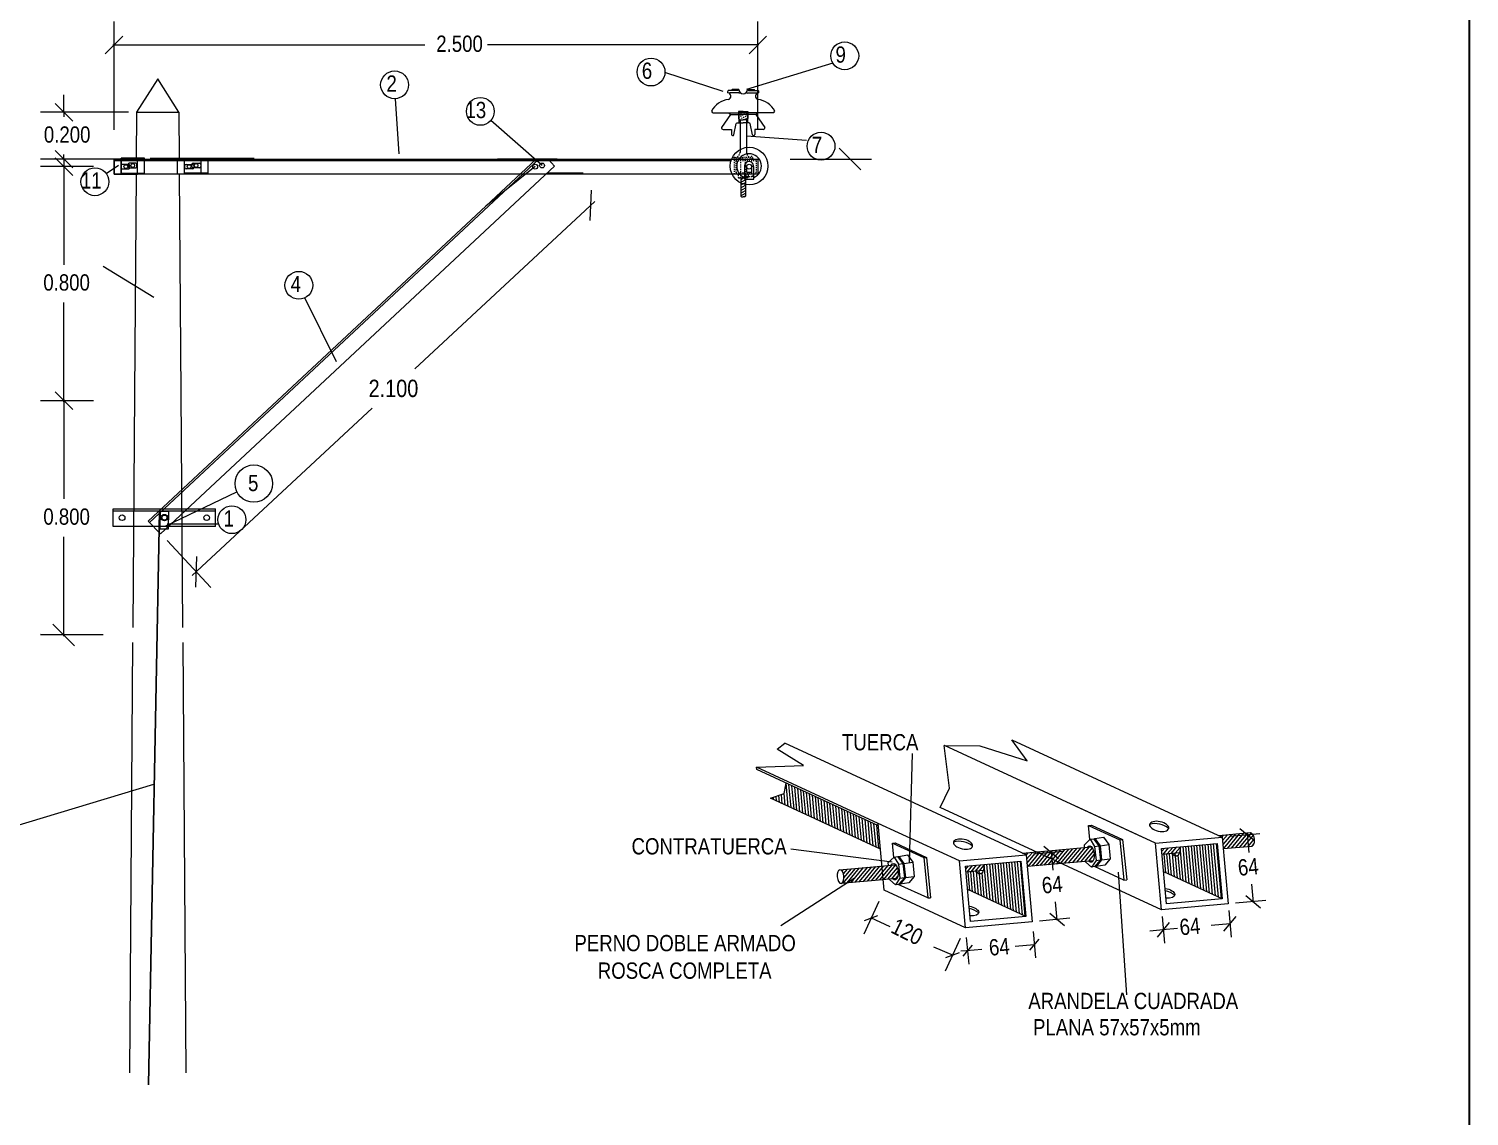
# Model space of a CAD drawing. Header units: millimetres. Extents: x 1804 to 3757, y 2643 to 7323.
# Drawn here: x 2505.2 to 2638.2, y 3079.5 to 3179.8 of the extents above; entities that cross this region are included whole.
import ezdxf

# ---------------------------------------------------------------- set-up
doc = ezdxf.new("R2010")
doc.units = ezdxf.units.MM
doc.linetypes.add('DASHED', pattern=[0.75, 0.5, -0.25])
doc.layers.add('_Cajetin Linea 3', color=5, linetype='Continuous', lineweight=30)
doc.layers.add('POSTE', color=7, linetype='Continuous', lineweight=13)
doc.layers.add('TEXTO', color=7, linetype='Continuous')
doc.styles.add('Swis721 Cn BT', font='swissc.ttf')
doc.styles.add('texto50', font='ARIALN.TTF', dxfattribs={"height": 0.06})

# ---------------------------------------------------------------- blocks, each defined once
blk = doc.blocks.new('_Oblique')
at = {"color": 0, "lineweight": -2}
blk.add_line((-0.5, -0.5), (0.5, 0.5), dxfattribs=at)
blk = doc.blocks.new('CAJETIN ARMADO')
at = {"layer": '_Cajetin Linea 3', "ltscale": 0.1}
blk.add_lwpolyline([(1569.36, 5499.82), (1376.45, 5499.82), (1376.45, 5776.82), (1569.36, 5776.82)], close=True, dxfattribs=at)

msp = doc.modelspace()

# ---------------------------------------------------------------- linework, layer by layer
at = {"color": 5, "lineweight": 15}
for p, q in [((2513.11, 3170.483), (2513.11, 3180.479)), ((2513.11, 3170.483), (2513.11, 3180.479)), ((2572.51, 3170.483), (2572.51, 3180.479)), ((2572.51, 3170.483), (2572.51, 3180.479)), ((2513.92, 3179.129), (2512.3, 3177.509)), ((2513.92, 3179.129), (2512.3, 3177.509)), ((2513.002, 3178.319), (2541.8, 3178.319)), ((2513.002, 3178.319), (2541.8, 3178.319)), ((2572.618, 3178.319), (2547.561, 3178.319)), ((2572.618, 3178.319), (2547.561, 3178.319)), ((2571.7, 3177.509), (2573.32, 3179.129)), ((2571.7, 3177.509), (2573.32, 3179.129)), ((2569.312, 3174.038), (2563.945, 3175.785)), ((2579.442, 3176.643), (2571.455, 3174.218)), ((2507.668, 3172.913), (2509.288, 3171.293)), ((2508.478, 3172.103), (2508.478, 3173.723)), ((2539.401, 3168.278), (2539.074, 3173.358)), ((2514.432, 3172.103), (2506.318, 3172.103)), ((2508.478, 3172.103), (2508.478, 3171.685)), ((2552.603, 3167.195), (2547.872, 3171.345)), ((2577.012, 3169.503), (2571.455, 3169.918)), ((2514.432, 3167.783), (2506.318, 3167.783)), ((2509.288, 3166.973), (2507.668, 3168.593)), ((2509.288, 3166.282), (2507.668, 3167.902)), ((2508.478, 3167.783), (2508.478, 3168.201)), ((2508.478, 3167.783), (2508.478, 3166.163)), ((2575.51, 3167.783), (2583.007, 3167.783)), ((2511.22, 3167.092), (2506.318, 3167.092)), ((2508.478, 3167.2), (2508.478, 3158.035)), ((2513.514, 3167.207), (2512.392, 3166.429)), ((2551.962, 3167.092), (2547.423, 3163.458)), ((2557.471, 3163.862), (2540.848, 3148.44)), ((2516.782, 3155.03), (2512.096, 3157.879)), ((2508.478, 3145.387), (2508.478, 3154.552)), ((2533.621, 3149.074), (2530.722, 3154.995)), ((2509.288, 3144.685), (2507.668, 3146.305)), ((2507.668, 3146.305), (2509.288, 3144.685)), ((2511.22, 3145.495), (2506.318, 3145.495)), ((2511.22, 3145.495), (2506.318, 3145.495)), ((2508.478, 3145.603), (2508.478, 3136.435)), ((2520.308, 3129.384), (2536.931, 3144.806)), ((2517.818, 3133.914), (2524.443, 3137.103)), ((2508.478, 3123.784), (2508.478, 3132.952)), ((2518.004, 3134.15), (2522.746, 3134.15)), ((2518.003, 3132.604), (2522.034, 3128.258)), ((2511.22, 3123.902), (2506.318, 3123.92)), ((2511.22, 3123.892), (2506.318, 3123.892)), ((2512.11, 3123.892), (2506.458, 3123.892)), ((2586.505, 3102.857), (2586.791, 3112.955)), ((2516.746, 3110.098), (2503.6, 3106.131)), ((2575.57, 3104.157), (2584.921, 3102.951)), ((2574.636, 3097.093), (2581.397, 3101.465)), ((2605.759, 3101.989), (2606.542, 3090.685))]:
    msp.add_line(p, q, dxfattribs=at)
at = {"lineweight": 15, "ltscale": 0.5}
for p, q in [((2569.312, 3174.038), (2563.945, 3175.785)), ((2570.768, 3172.168), (2570.768, 3171.13)), ((2570.768, 3172.168), (2570.768, 3171.13)), ((2571.559, 3172.168), (2571.559, 3171.13)), ((2513.11, 3167.783), (2572.51, 3167.783)), ((2513.11, 3166.401), (2513.11, 3167.783)), ((2513.11, 3167.645), (2570.039, 3167.645)), ((2513.751, 3166.504), (2513.751, 3167.886)), ((2516.266, 3134.386), (2552.021, 3167.748)), ((2516.378, 3134.273), (2552.262, 3167.748)), ((2553.183, 3167.748), (2553.753, 3167.134)), ((2556.698, 3167.783), (2558.081, 3167.783)), ((2572.51, 3167.783), (2572.51, 3166.401)), ((2572.51, 3166.401), (2513.11, 3166.401)), ((2513.758, 3167.189), (2513.758, 3166.995)), ((2514.468, 3167.297), (2513.866, 3167.297)), ((2513.866, 3166.887), (2514.468, 3166.887)), ((2514.399, 3167.292), (2514.399, 3167.098)), ((2515.109, 3167.4), (2514.507, 3167.4)), ((2514.507, 3166.99), (2515.109, 3166.99)), ((2514.576, 3166.995), (2514.576, 3167.189)), ((2515.217, 3167.098), (2515.217, 3167.292)), ((2553.753, 3167.134), (2517.402, 3133.232)), ((2519.651, 3166.995), (2519.651, 3167.189)), ((2519.759, 3167.297), (2520.362, 3167.297)), ((2520.362, 3166.887), (2519.759, 3166.887)), ((2520.293, 3167.098), (2520.293, 3167.292)), ((2520.401, 3167.4), (2521.003, 3167.4)), ((2521.003, 3166.99), (2520.401, 3166.99)), ((2520.47, 3167.189), (2520.47, 3166.995)), ((2521.111, 3167.292), (2521.111, 3167.098)), ((2556.384, 3166.504), (2553.077, 3166.504)), ((2556.384, 3166.504), (2553.077, 3166.504)), ((2513.037, 3133.889), (2513.037, 3135.509)), ((2513.037, 3135.509), (2522.463, 3135.509)), ((2513.037, 3135.347), (2522.463, 3135.347)), ((2513.751, 3135.348), (2521.795, 3135.348)), ((2516.266, 3134.386), (2517.402, 3133.232)), ((2522.463, 3133.889), (2522.463, 3135.509)), ((2522.463, 3133.889), (2513.037, 3133.889)), ((2514.796, 3133.889), (2513.176, 3133.889))]:
    msp.add_line(p, q, dxfattribs=at)
at = {"color": 32, "lineweight": 15, "ltscale": 0.01}
for p, q in [((2570.766, 3174.218), (2570.15, 3174.218)), ((2571.561, 3174.218), (2572.177, 3174.218)), ((2570.663, 3174.102), (2569.78, 3174.102)), ((2570.767, 3173.89), (2569.936, 3173.89)), ((2570.813, 3173.845), (2570.767, 3173.89)), ((2571.514, 3173.845), (2571.56, 3173.89)), ((2571.56, 3173.89), (2572.391, 3173.89)), ((2571.664, 3174.102), (2572.547, 3174.102)), ((2568.378, 3172.057), (2569.871, 3172.057)), ((2570.005, 3171.888), (2569.156, 3170.691)), ((2569.871, 3172.057), (2571.163, 3172.057)), ((2570.005, 3171.888), (2571.163, 3171.888)), ((2572.456, 3172.057), (2571.163, 3172.057)), ((2572.322, 3171.888), (2571.163, 3171.888)), ((2572.322, 3171.888), (2573.171, 3170.691)), ((2573.949, 3172.057), (2572.456, 3172.057)), ((2569.311, 3170.524), (2570.096, 3170.524)), ((2570.096, 3170.524), (2570.096, 3170.058)), ((2570.305, 3170.031), (2570.526, 3171.061)), ((2570.617, 3171.133), (2571.168, 3171.133)), ((2571.71, 3171.133), (2571.159, 3171.133)), ((2572.022, 3170.031), (2571.8, 3171.061)), ((2573.016, 3170.524), (2572.231, 3170.524)), ((2572.231, 3170.524), (2572.231, 3170.058))]:
    msp.add_line(p, q, dxfattribs=at)
at = {"color": 251, "lineweight": 15, "ltscale": 0.5, "true_color": 0x636466}
for p, q in [((2515.188, 3172.103), (2515.155, 3167.783)), ((2515.188, 3172.103), (2519.076, 3172.103)), ((2519.076, 3172.103), (2519.108, 3167.783)), ((2515.145, 3166.401), (2514.993, 3146.183)), ((2519.118, 3166.401), (2519.27, 3146.183)), ((2514.993, 3146.183), (2514.831, 3124.583)), ((2519.27, 3146.183), (2519.432, 3124.583)), ((2514.821, 3123.201), (2514.523, 3083.499)), ((2519.442, 3123.201), (2519.74, 3083.499))]:
    msp.add_line(p, q, dxfattribs=at)
at = {"color": 5, "lineweight": 15, "ltscale": 0.5}
for p, q in [((2571.163, 3172.168), (2570.741, 3172.168)), ((2570.741, 3172.168), (2570.741, 3171.531)), ((2571.163, 3172.168), (2571.585, 3172.168)), ((2571.585, 3172.168), (2571.585, 3171.531)), ((2570.866, 3171.426), (2571.163, 3171.426)), ((2570.871, 3171.426), (2570.871, 3168.41)), ((2571.461, 3171.426), (2571.163, 3171.426)), ((2571.455, 3171.426), (2571.455, 3168.41)), ((2570.436, 3167.926), (2570.334, 3167.926)), ((2571.891, 3168.044), (2571.992, 3168.044)), ((2570.92, 3166.339), (2570.863, 3166.401)), ((2570.92, 3166.339), (2570.977, 3166.401)), ((2571.392, 3166.339), (2571.335, 3166.401)), ((2571.392, 3166.339), (2571.45, 3166.401)), ((2571.392, 3166.339), (2571.392, 3166.108)), ((2571.392, 3166.339), (2571.392, 3166.108)), ((2571.567, 3166.401), (2571.45, 3166.401)), ((2571.624, 3166.339), (2571.567, 3166.401)), ((2571.624, 3166.339), (2571.624, 3166.108)), ((2571.979, 3166.282), (2571.979, 3166.143)), ((2570.688, 3166.108), (2570.745, 3166.046)), ((2570.745, 3166.046), (2570.863, 3166.046)), ((2570.92, 3166.108), (2570.863, 3166.046)), ((2570.92, 3166.108), (2570.977, 3166.046)), ((2570.949, 3166.077), (2570.956, 3164.377)), ((2570.949, 3165.898), (2571.206, 3166.046)), ((2570.95, 3165.649), (2571.364, 3165.888)), ((2570.952, 3165.4), (2571.365, 3165.639)), ((2570.953, 3165.151), (2571.367, 3165.39)), ((2570.954, 3164.902), (2571.368, 3165.141)), ((2570.955, 3164.654), (2571.369, 3164.893)), ((2570.977, 3166.046), (2571.156, 3166.046)), ((2571.335, 3166.046), (2571.156, 3166.046)), ((2571.392, 3166.108), (2571.335, 3166.046)), ((2571.364, 3166.077), (2571.371, 3164.377)), ((2571.392, 3166.108), (2571.45, 3166.046)), ((2571.567, 3166.046), (2571.45, 3166.046)), ((2571.624, 3166.108), (2571.567, 3166.046)), ((2570.956, 3164.405), (2571.37, 3164.644)), ((2570.956, 3164.377), (2571.005, 3164.314)), ((2571.005, 3164.314), (2571.163, 3164.314)), ((2571.322, 3164.314), (2571.163, 3164.314)), ((2571.231, 3164.314), (2571.371, 3164.395)), ((2571.371, 3164.377), (2571.322, 3164.314))]:
    msp.add_line(p, q, dxfattribs=at)
at = {"color": 5, "linetype": 'DASHED', "lineweight": 15, "ltscale": 0.005}
for p, q in [((2570.741, 3172.136), (2570.797, 3172.168)), ((2570.741, 3171.886), (2571.229, 3172.168)), ((2570.741, 3171.637), (2571.585, 3172.124)), ((2570.819, 3171.432), (2571.585, 3171.875)), ((2571.24, 3171.426), (2571.585, 3171.625))]:
    msp.add_line(p, q, dxfattribs=at)
at = {"lineweight": 15, "ltscale": 0.001}
for p, q in [((2515.27, 3167.783), (2513.11, 3167.783)), ((2513.11, 3167.783), (2513.11, 3166.401)), ((2515.911, 3167.886), (2513.751, 3167.886)), ((2513.751, 3167.886), (2513.751, 3166.504)), ((2515.27, 3166.401), (2515.27, 3167.783)), ((2515.911, 3166.504), (2515.911, 3167.886)), ((2518.958, 3166.401), (2518.958, 3167.783)), ((2518.958, 3167.783), (2521.118, 3167.783)), ((2519.599, 3166.504), (2519.599, 3167.886)), ((2519.599, 3167.886), (2521.759, 3167.886)), ((2521.118, 3167.783), (2521.118, 3166.401)), ((2521.759, 3167.886), (2521.759, 3166.504)), ((2513.11, 3166.401), (2515.27, 3166.401)), ((2513.751, 3166.504), (2515.911, 3166.504)), ((2521.118, 3166.401), (2518.958, 3166.401)), ((2521.759, 3166.504), (2519.599, 3166.504))]:
    msp.add_line(p, q, dxfattribs=at)
at = {"color": 98, "lineweight": 15, "ltscale": 0.5}
for p, q in [((2516.451, 3167.886), (2526.042, 3167.886)), ((2553.998, 3167.783), (2548.488, 3167.783))]:
    msp.add_line(p, q, dxfattribs=at)
at = {"color": 5, "linetype": 'DASHED', "lineweight": 15, "ltscale": 0.025}
for p, q in [((2572.002, 3167.783), (2570.325, 3167.783)), ((2570.35, 3167.783), (2572.51, 3167.783)), ((2570.35, 3166.401), (2570.35, 3167.783)), ((2570.436, 3167.926), (2571.163, 3167.926)), ((2570.488, 3167.645), (2572.371, 3167.645)), ((2570.488, 3167.645), (2570.488, 3166.539)), ((2570.951, 3166.401), (2570.951, 3167.783)), ((2571.891, 3167.926), (2571.163, 3167.926)), ((2571.361, 3166.401), (2571.361, 3167.783)), ((2572.371, 3167.645), (2572.371, 3166.539)), ((2572.51, 3167.783), (2572.51, 3166.401)), ((2572.51, 3166.401), (2570.35, 3166.401)), ((2570.488, 3166.539), (2572.371, 3166.539)), ((2570.688, 3166.339), (2570.745, 3166.401)), ((2570.688, 3166.339), (2570.688, 3166.108)), ((2570.745, 3166.401), (2570.863, 3166.401)), ((2570.92, 3166.339), (2570.92, 3166.108)), ((2570.92, 3166.339), (2570.92, 3166.108)), ((2571.979, 3166.143), (2571.156, 3166.143))]:
    msp.add_line(p, q, dxfattribs=at)
at = {"color": 4, "lineweight": 15}
for p, q in [((2571.281, 3167.113), (2571.281, 3165.943)), ((2571.494, 3167.092), (2571.281, 3167.092)), ((2571.494, 3166.56), (2571.494, 3167.092)), ((2571.941, 3166.56), (2571.494, 3166.56)), ((2572.133, 3167.092), (2571.941, 3167.092)), ((2571.941, 3167.092), (2571.941, 3166.56)), ((2572.133, 3165.943), (2572.133, 3167.092)), ((2571.281, 3165.943), (2572.133, 3165.943))]:
    msp.add_line(p, q, dxfattribs=at)
at = {"color": 7, "lineweight": 15, "ltscale": 0.001}
for p, q in [((2597.274, 3103.599), (2575.012, 3113.901)), ((2589.737, 3113.686), (2589.719, 3113.694)), ((2608.067, 3105.203), (2589.737, 3113.686)), ((2583.625, 3106.506), (2572.398, 3111.702)), ((2583.645, 3106.284), (2572.418, 3111.48)), ((2574.505, 3108.444), (2574.446, 3109.092)), ((2574.775, 3108.319), (2574.697, 3109.183)), ((2575.045, 3108.194), (2574.947, 3109.274)), ((2575.315, 3108.069), (2575.12, 3110.229)), ((2575.585, 3107.944), (2575.39, 3110.104)), ((2575.855, 3107.819), (2575.66, 3109.979)), ((2576.126, 3107.694), (2575.93, 3109.854)), ((2576.396, 3107.569), (2576.2, 3109.729)), ((2576.666, 3107.444), (2576.471, 3109.604)), ((2576.936, 3107.319), (2576.741, 3109.479)), ((2577.206, 3107.194), (2577.011, 3109.354)), ((2577.476, 3107.069), (2577.281, 3109.229)), ((2577.747, 3106.944), (2577.551, 3109.104)), ((2577.791, 3106.923), (2573.694, 3108.819)), ((2573.964, 3108.694), (2573.945, 3108.91)), ((2574.234, 3108.569), (2574.195, 3109.001)), ((2575.315, 3108.069), (2575.295, 3108.285)), ((2575.585, 3107.944), (2575.546, 3108.376)), ((2575.855, 3107.819), (2575.797, 3108.467)), ((2576.126, 3107.694), (2576.047, 3108.558)), ((2576.396, 3107.569), (2576.298, 3108.649)), ((2578.017, 3106.819), (2577.821, 3108.979)), ((2578.287, 3106.694), (2578.092, 3108.854)), ((2578.557, 3106.569), (2578.362, 3108.729)), ((2578.827, 3106.444), (2578.632, 3108.604)), ((2579.097, 3106.319), (2578.902, 3108.479)), ((2579.368, 3106.194), (2579.172, 3108.354)), ((2579.638, 3106.069), (2579.442, 3108.229)), ((2579.908, 3105.944), (2579.713, 3108.104)), ((2580.178, 3105.819), (2579.983, 3107.979)), ((2580.448, 3105.694), (2580.253, 3107.854)), ((2580.718, 3105.569), (2580.523, 3107.729)), ((2609.761, 3098.515), (2589.331, 3107.969)), ((2609.204, 3104.677), (2601.717, 3108.142)), ((2583.84, 3104.124), (2577.791, 3106.923)), ((2580.989, 3105.444), (2580.793, 3107.604)), ((2581.259, 3105.319), (2581.063, 3107.479)), ((2581.529, 3105.194), (2581.334, 3107.354)), ((2581.799, 3105.069), (2581.604, 3107.229)), ((2582.069, 3104.944), (2581.874, 3107.104)), ((2582.339, 3104.819), (2582.144, 3106.979)), ((2582.61, 3104.694), (2582.414, 3106.854)), ((2582.88, 3104.569), (2582.684, 3106.729)), ((2583.15, 3104.444), (2582.955, 3106.604)), ((2583.42, 3104.318), (2583.225, 3106.478)), ((2591.112, 3103.042), (2583.625, 3106.506)), ((2584.182, 3100.344), (2583.625, 3106.506)), ((2583.69, 3104.193), (2583.495, 3106.353)), ((2609.204, 3104.677), (2615.366, 3105.235)), ((2615.366, 3105.235), (2615.923, 3099.072)), ((2618.846, 3105.549), (2616.034, 3105.295)), ((2617.67, 3105.526), (2617.825, 3103.817)), ((2600.754, 3103.913), (2597.942, 3103.659)), ((2599.578, 3103.89), (2599.733, 3102.181)), ((2609.761, 3098.515), (2609.204, 3104.677)), ((2609.777, 3104.199), (2614.888, 3104.661)), ((2610.239, 3099.088), (2609.777, 3104.199)), ((2610.698, 3101.703), (2610.517, 3103.7)), ((2610.968, 3101.578), (2610.774, 3103.725)), ((2611.779, 3101.203), (2611.494, 3104.354)), ((2612.049, 3101.078), (2611.75, 3104.378)), ((2612.319, 3100.953), (2612.007, 3104.401)), ((2612.589, 3100.828), (2612.264, 3104.424)), ((2612.859, 3100.703), (2612.521, 3104.447)), ((2613.129, 3100.578), (2612.778, 3104.47)), ((2613.4, 3100.453), (2613.034, 3104.494)), ((2613.67, 3100.328), (2613.291, 3104.517)), ((2613.94, 3100.203), (2613.548, 3104.54)), ((2614.21, 3100.078), (2613.805, 3104.563)), ((2614.48, 3099.953), (2614.061, 3104.587)), ((2614.75, 3099.828), (2614.318, 3104.61)), ((2615.021, 3099.703), (2614.575, 3104.633)), ((2615.291, 3099.578), (2614.832, 3104.656)), ((2614.888, 3104.661), (2615.35, 3099.551)), ((2591.112, 3103.042), (2597.274, 3103.599)), ((2591.669, 3096.879), (2591.112, 3103.042)), ((2591.685, 3102.563), (2596.796, 3103.025)), ((2592.147, 3097.453), (2591.685, 3102.563)), ((2593.686, 3099.567), (2593.402, 3102.719)), ((2593.957, 3099.442), (2593.658, 3102.742)), ((2594.227, 3099.317), (2593.915, 3102.765)), ((2594.497, 3099.192), (2594.172, 3102.788)), ((2594.767, 3099.067), (2594.429, 3102.811)), ((2595.037, 3098.942), (2594.685, 3102.835)), ((2595.308, 3098.817), (2594.942, 3102.858)), ((2595.578, 3098.692), (2595.199, 3102.881)), ((2595.848, 3098.567), (2595.456, 3102.904)), ((2596.118, 3098.442), (2595.712, 3102.927)), ((2596.388, 3098.317), (2595.969, 3102.951)), ((2596.658, 3098.192), (2596.226, 3102.974)), ((2596.929, 3098.067), (2596.483, 3102.997)), ((2597.199, 3097.942), (2596.74, 3103.02)), ((2596.796, 3103.025), (2597.258, 3097.915)), ((2597.274, 3103.599), (2597.831, 3097.436)), ((2610.158, 3101.953), (2610.004, 3103.654)), ((2610.428, 3101.828), (2610.261, 3103.677)), ((2611.238, 3101.453), (2611.056, 3103.474)), ((2611.508, 3101.328), (2611.305, 3103.581)), ((2592.065, 3100.318), (2591.912, 3102.018)), ((2592.336, 3100.193), (2592.169, 3102.041)), ((2592.606, 3100.068), (2592.425, 3102.064)), ((2592.876, 3099.943), (2592.682, 3102.089)), ((2593.146, 3099.818), (2592.963, 3101.838)), ((2593.416, 3099.692), (2593.213, 3101.945)), ((2615.35, 3099.551), (2609.972, 3102.039)), ((2591.669, 3096.879), (2584.182, 3100.344)), ((2597.258, 3097.915), (2591.88, 3100.403)), ((2618.242, 3099.199), (2618.088, 3100.908)), ((2583.677, 3099.311), (2582.296, 3096.28)), ((2600.15, 3097.563), (2599.996, 3099.272)), ((2615.923, 3099.072), (2609.761, 3098.515)), ((2615.35, 3099.551), (2610.239, 3099.088)), ((2615.978, 3098.469), (2616.2, 3096.011)), ((2619.403, 3099.387), (2616.592, 3099.133)), ((2582.905, 3097.816), (2584.7, 3097.001)), ((2597.831, 3097.436), (2591.669, 3096.879)), ((2597.258, 3097.915), (2592.147, 3097.453)), ((2601.311, 3097.751), (2598.499, 3097.497)), ((2609.816, 3097.912), (2610.038, 3095.454)), ((2616.089, 3097.24), (2614.341, 3097.082)), ((2591.185, 3095.892), (2589.805, 3092.862)), ((2591.75, 3095.985), (2591.972, 3093.528)), ((2597.912, 3096.543), (2598.134, 3094.085)), ((2609.927, 3096.683), (2608.694, 3096.571)), ((2611.243, 3096.802), (2609.844, 3096.675)), ((2590.564, 3094.33), (2588.754, 3095.098)), ((2591.861, 3094.757), (2591.245, 3094.701)), ((2593.177, 3094.876), (2591.779, 3094.749)), ((2598.023, 3095.314), (2596.276, 3095.156))]:
    msp.add_line(p, q, dxfattribs=at)
at = {"lineweight": 15}
for p, q in [((2603.295, 3106.341), (2606.181, 3105.006)), ((2603.482, 3105.08), (2603.991, 3104.433)), ((2585.203, 3104.705), (2588.088, 3103.37)), ((2603.991, 3104.433), (2604.131, 3103.118)), ((2606.181, 3105.006), (2606.551, 3101.283)), ((2585.39, 3103.445), (2585.899, 3102.797)), ((2585.899, 3102.797), (2586.039, 3101.482)), ((2588.088, 3103.37), (2588.459, 3099.648)), ((2603.589, 3102.516), (2603.302, 3102.476)), ((2604.131, 3103.118), (2603.589, 3102.516)), ((2586.039, 3101.482), (2585.497, 3100.88)), ((2585.497, 3100.88), (2585.21, 3100.84))]:
    msp.add_line(p, q, dxfattribs=at)
at = {"color": 3, "lineweight": 15, "ltscale": 0.5}
for p, q in [((2615.042, 3105.385), (2617.951, 3105.648)), ((2615.076, 3105.369), (2615.092, 3105.389)), ((2615.092, 3105.389), (2615.076, 3105.369)), ((2615.467, 3105.423), (2615.326, 3105.253)), ((2615.842, 3105.457), (2615.395, 3104.92)), ((2616.217, 3105.491), (2615.428, 3104.546)), ((2616.592, 3105.525), (2615.441, 3104.145)), ((2616.967, 3105.559), (2615.816, 3104.179)), ((2617.342, 3105.593), (2616.191, 3104.213)), ((2617.717, 3105.627), (2616.566, 3104.247)), ((2618.06, 3105.622), (2616.941, 3104.281)), ((2618.227, 3105.407), (2617.316, 3104.315)), ((2618.312, 3105.093), (2617.691, 3104.349)), ((2596.949, 3103.749), (2603.327, 3104.326)), ((2597.048, 3103.703), (2597.097, 3103.762)), ((2597.277, 3103.563), (2597.472, 3103.796)), ((2597.311, 3103.188), (2597.847, 3103.83)), ((2597.345, 3102.813), (2598.222, 3103.864)), ((2597.446, 3102.518), (2598.597, 3103.898)), ((2597.821, 3102.552), (2598.972, 3103.932)), ((2598.196, 3102.586), (2599.347, 3103.966)), ((2598.571, 3102.62), (2599.721, 3104)), ((2598.945, 3102.654), (2600.096, 3104.034)), ((2599.32, 3102.688), (2600.471, 3104.067)), ((2599.695, 3102.722), (2600.846, 3104.101)), ((2600.07, 3102.756), (2601.221, 3104.135)), ((2600.445, 3102.789), (2601.596, 3104.169)), ((2600.82, 3102.823), (2601.971, 3104.203)), ((2601.195, 3102.857), (2602.346, 3104.237)), ((2601.57, 3102.891), (2602.721, 3104.271)), ((2601.945, 3102.925), (2603.096, 3104.305)), ((2602.32, 3102.959), (2603.389, 3104.241)), ((2602.694, 3102.993), (2603.507, 3103.967)), ((2609.802, 3103.926), (2610.05, 3104.224)), ((2611.412, 3103.781), (2609.828, 3103.638)), ((2609.914, 3103.646), (2610.425, 3104.258)), ((2610.289, 3103.68), (2610.8, 3104.292)), ((2610.664, 3103.713), (2611.175, 3104.326)), ((2611.039, 3103.747), (2611.483, 3104.279)), ((2615.441, 3104.145), (2615.451, 3104.157)), ((2618.066, 3104.383), (2615.464, 3104.147)), ((2618.286, 3104.647), (2618.066, 3104.383)), ((2580.089, 3102.224), (2585.235, 3102.69)), ((2580.755, 3101.009), (2581.906, 3102.389)), ((2581.13, 3101.043), (2582.28, 3102.423)), ((2581.504, 3101.077), (2582.655, 3102.457)), ((2581.879, 3101.111), (2583.03, 3102.49)), ((2582.254, 3101.145), (2583.405, 3102.524)), ((2582.629, 3101.179), (2583.78, 3102.558)), ((2583.004, 3101.212), (2584.155, 3102.592)), ((2583.379, 3101.246), (2584.53, 3102.626)), ((2583.754, 3101.28), (2584.905, 3102.66)), ((2584.129, 3101.314), (2585.255, 3102.665)), ((2584.504, 3101.348), (2585.39, 3102.41)), ((2591.71, 3102.29), (2591.958, 3102.588)), ((2591.822, 3102.01), (2592.333, 3102.622)), ((2592.197, 3102.044), (2592.708, 3102.656)), ((2592.572, 3102.078), (2593.083, 3102.69)), ((2592.947, 3102.111), (2593.39, 3102.643)), ((2603.461, 3103.062), (2597.372, 3102.512)), ((2603.069, 3103.027), (2603.565, 3103.62)), ((2603.444, 3103.061), (2603.486, 3103.11)), ((2585.369, 3101.426), (2580.203, 3100.959)), ((2580.288, 3102.112), (2580.406, 3102.253)), ((2580.38, 3100.975), (2581.531, 3102.355)), ((2580.413, 3101.846), (2580.781, 3102.287)), ((2580.459, 3101.486), (2581.156, 3102.321)), ((2584.879, 3101.382), (2585.464, 3102.084)), ((2585.253, 3101.416), (2585.45, 3101.651)), ((2593.32, 3102.145), (2591.736, 3102.002))]:
    msp.add_line(p, q, dxfattribs=at)
at = {"color": 7, "lineweight": 15}
for p, q in [((2618.35, 3104.883), (2617.006, 3106.004)), ((2600.258, 3103.247), (2598.914, 3104.368)), ((2617.563, 3099.842), (2618.907, 3098.721)), ((2582.358, 3097.549), (2583.603, 3098.015)), ((2599.471, 3098.206), (2600.815, 3097.085)), ((2610.487, 3097.355), (2609.366, 3096.011)), ((2615.528, 3096.568), (2616.65, 3097.912)), ((2598.447, 3095.822), (2597.599, 3094.806)), ((2589.865, 3094.129), (2591.111, 3094.595)), ((2592.285, 3095.265), (2591.437, 3094.248))]:
    msp.add_line(p, q, dxfattribs=at)
at = {"color": 251, "lineweight": 15, "true_color": 0x636466}
msp.add_lwpolyline([(2515.188, 3172.103), (2519.076, 3172.103), (2517.132, 3175.188), (2515.188, 3172.103)], dxfattribs=at)
at = {"color": 30, "lineweight": 15}
msp.add_lwpolyline([(2516.284, 3082.377), (2517.295, 3135.347), (2516.284, 3082.377)], dxfattribs=at)
msp.add_lwpolyline([(2517.361, 3135.278), (2517.33, 3133.668), (2518.122, 3133.668), (2518.154, 3135.278)], close=True, dxfattribs=at)
msp.add_lwpolyline([(2517.361, 3135.278), (2517.33, 3133.668), (2518.122, 3133.668), (2518.154, 3135.278)], close=True, dxfattribs=at)
at = {"lineweight": 15}
for points in [[(2572.418, 3111.48), (2572.398, 3111.702), (2576.728, 3111.836), (2574.313, 3113.34), (2575.012, 3113.901)], [(2589.331, 3107.969), (2590.212, 3109.739), (2589.719, 3113.694), (2592.994, 3113.669), (2597.383, 3112.271), (2595.952, 3114.219)], [(2595.952, 3114.219), (2615.366, 3105.235)], [(2573.694, 3108.819), (2574.947, 3109.274), (2575.12, 3110.229)], [(2602.672, 3104.266), (2602.647, 3104.54), (2603.193, 3105.036), (2603.584, 3104.372), (2603.721, 3103.093), (2603.302, 3102.476), (2602.791, 3102.938), (2602.786, 3102.991)], [(2603.025, 3106.317), (2603.295, 3106.343)], [(2603.156, 3105.002), (2603.025, 3106.317), (2605.91, 3104.981), (2606.281, 3101.259), (2603.571, 3102.513)], [(2603.193, 3105.036), (2603.482, 3105.08)], [(2603.532, 3105.016), (2603.608, 3105.1), (2604.091, 3104.428), (2604.227, 3103.149), (2603.737, 3102.53), (2603.668, 3102.602)], [(2603.608, 3105.1), (2604.42, 3105.223), (2604.902, 3104.551), (2605.043, 3103.236), (2604.542, 3102.639), (2603.737, 3102.53)], [(2584.933, 3104.681), (2585.203, 3104.708)], [(2585.064, 3103.366), (2584.933, 3104.681), (2587.818, 3103.345), (2588.189, 3099.623), (2585.479, 3100.877)], [(2603.586, 3104.371), (2603.991, 3104.433)], [(2604.092, 3104.427), (2604.902, 3104.551)], [(2605.91, 3104.981), (2606.181, 3105.006)], [(2584.58, 3102.631), (2584.555, 3102.904), (2585.101, 3103.401), (2585.492, 3102.736), (2585.629, 3101.457), (2585.21, 3100.84), (2584.699, 3101.302), (2584.694, 3101.355)], [(2585.101, 3103.401), (2585.39, 3103.445)], [(2585.44, 3103.38), (2585.516, 3103.464), (2585.999, 3102.792), (2586.135, 3101.513), (2585.644, 3100.894), (2585.575, 3100.967)], [(2585.494, 3102.735), (2585.899, 3102.797)], [(2585.516, 3103.464), (2586.328, 3103.588), (2586.81, 3102.916), (2586.951, 3101.6), (2586.45, 3101.004), (2585.644, 3100.894)], [(2586, 3102.791), (2586.81, 3102.916)], [(2587.818, 3103.345), (2588.088, 3103.37)], [(2603.721, 3103.093), (2604.129, 3103.137)], [(2604.227, 3103.149), (2605.034, 3103.235)], [(2585.629, 3101.457), (2586.037, 3101.501)], [(2586.135, 3101.513), (2586.941, 3101.599)], [(2606.281, 3101.259), (2606.551, 3101.283)], [(2588.189, 3099.623), (2588.459, 3099.648)]]:
    msp.add_lwpolyline(points, dxfattribs=at)
at = {"color": 5, "lineweight": 15}
for centre, radius in [((2580.536, 3177.315), 1.284), ((2562.661, 3175.82), 1.284), ((2538.992, 3174.639), 1.284), ((2546.907, 3172.192), 1.284), ((2578.351, 3168.981), 1.284), ((2511.338, 3165.697), 1.284), ((2530.157, 3156.148), 1.284), ((2525.999, 3137.851), 1.726), ((2523.976, 3134.517), 1.284)]:
    msp.add_circle(centre, radius, dxfattribs=at)
at = {"color": 4, "lineweight": 15}
for centre, radius in [((2571.707, 3167.143), 1.742), ((2571.718, 3167.092), 0.224)]:
    msp.add_circle(centre, radius, dxfattribs=at)
at = {"lineweight": 15, "ltscale": 0.5}
for centre, radius in [((2514.19, 3167.092), 0.173), ((2514.831, 3167.195), 0.173), ((2520.038, 3167.092), 0.173), ((2520.679, 3167.195), 0.173), ((2517.752, 3134.712), 0.232), ((2517.752, 3134.712), 0.232)]:
    msp.add_circle(centre, radius, dxfattribs=at)
at = {"lineweight": 15, "ltscale": 0.01}
for centre, radius in [((2551.962, 3167.092), 0.223), ((2552.603, 3167.195), 0.223), ((2513.847, 3134.707), 0.261), ((2517.752, 3134.712), 0.299), ((2517.752, 3134.712), 0.299), ((2517.752, 3134.712), 0.299), ((2517.752, 3134.712), 0.299), ((2521.653, 3134.707), 0.261)]:
    msp.add_circle(centre, radius, dxfattribs=at)
at = {"color": 5, "lineweight": 15, "ltscale": 0.5}
msp.add_circle((2571.718, 3167.092), 0.223, dxfattribs=at)
at = {"color": 32, "lineweight": 15, "ltscale": 0.01}
for centre, radius, start, end in [((2570.297, 3174.083), 0.2, 137.43292, 174.60761), ((2570.568, 3174.2), 0.137, 314.25081, 7.706), ((2571.163, 3174.218), 0.398, 180, 270), ((2571.163, 3174.218), 0.398, 270, 0), ((2571.759, 3174.2), 0.137, 172.294, 225.74919), ((2572.03, 3174.083), 0.2, 5.39239, 42.56708), ((2570.049, 3171.252), 2.049, 96.60084, 151.9347), ((2569.842, 3173.989), 0.129, 119.05141, 229.38502), ((2569.717, 3173.583), 0.311, 288.0097, 82.36062), ((2569.957, 3173.844), 0.0505, 115.1646, 198.07817), ((2572.609, 3173.583), 0.311, 97.63938, 251.9903), ((2572.37, 3173.844), 0.0505, 341.92183, 64.8354), ((2572.278, 3171.252), 2.049, 28.0653, 83.39916), ((2572.484, 3173.989), 0.129, 310.61498, 60.94859), ((2568.481, 3172.284), 0.249, 195.71102, 245.5152), ((2573.846, 3172.284), 0.249, 294.4848, 344.28898), ((2569.302, 3170.672), 0.148, 172.64322, 273.38122), ((2570.708, 3170.926), 0.227, 113.69816, 143.28889), ((2571.619, 3170.926), 0.227, 36.71111, 66.30184), ((2573.024, 3170.672), 0.148, 266.61878, 7.35678), ((2570.204, 3170.071), 0.109, 186.53128, 338.45254), ((2572.123, 3170.071), 0.109, 201.54746, 353.46872)]:
    msp.add_arc(centre, radius, start, end, dxfattribs=at)
at = {"color": 5, "lineweight": 15, "ltscale": 0.5}
for centre, radius, start, end in [((2570.858, 3171.543), 0.118, 186.05895, 273.68699), ((2571.468, 3171.543), 0.118, 266.31301, 353.94105), ((2571.998, 3167.854), 0.0714, 273.04478, 94.62745)]:
    msp.add_arc(centre, radius, start, end, dxfattribs=at)
at = {"color": 5, "linetype": 'DASHED', "lineweight": 15, "ltscale": 0.025}
for centre, radius, start, end in [((2570.328, 3167.854), 0.0714, 85.37255, 266.95522), ((2570.322, 3168.466), 0.552, 281.9166, 354.18426), ((2572.005, 3168.466), 0.552, 185.81574, 258.0834)]:
    msp.add_arc(centre, radius, start, end, dxfattribs=at)
at = {"color": 4, "lineweight": 15}
for radius, start, end in [(1.141, 291.90778, 248.05665), (0.42, 353.08031, 186.91969)]:
    msp.add_arc((2571.707, 3167.143), radius, start, end, dxfattribs=at)
at = {"lineweight": 15, "ltscale": 0.5}
for centre, start, end in [((2513.866, 3167.189), 90, 180), ((2513.866, 3166.995), 180, 270), ((2514.507, 3167.292), 90, 180), ((2514.507, 3167.098), 180, 270), ((2514.468, 3167.189), 0, 90), ((2514.468, 3166.995), 270, 0), ((2515.109, 3167.292), 0, 90), ((2515.109, 3167.098), 270, 0), ((2519.759, 3167.189), 90, 180), ((2519.759, 3166.995), 180, 270), ((2520.401, 3167.292), 90, 180), ((2520.401, 3167.098), 180, 270), ((2520.362, 3167.189), 0, 90), ((2520.362, 3166.995), 270, 0), ((2521.003, 3167.292), 0, 90), ((2521.003, 3167.098), 270, 0)]:
    msp.add_arc(centre, 0.108, start, end, dxfattribs=at)
at = {"color": 7, "lineweight": 15, "ltscale": 0.001}
for centre, start, end in [((2609.199, 3104.57), 50.00749, 105.95116), ((2591.107, 3102.935), 50.00749, 105.95116), ((2612.723, 3104.517), 203.90788, 213.13834), ((2594.631, 3102.882), 203.90788, 213.13834), ((2609.756, 3098.408), 50.00749, 78.72629), ((2591.664, 3096.772), 50.00749, 78.72629)]:
    msp.add_arc(centre, 1.915, start, end, dxfattribs=at)
at = {"lineweight": 15, "ltscale": 0.5}
msp.add_ellipse((2571.163, 3172.168), major_axis=(-0.396, 0), ratio=0.0459441, dxfattribs=at)
at = {"color": 7, "lineweight": 15, "ltscale": 0.001, "extrusion": (0, 0, -1)}
for centre in [(2609.552, 3106.225), (2591.459, 3104.589)]:
    msp.add_ellipse(centre, major_axis=(0.879, -0.187), ratio=0.4888682, dxfattribs=at)
at = {"color": 3, "lineweight": 15, "ltscale": 0.5, "extrusion": (0, 0, -1)}
msp.add_ellipse((2618.008, 3105.017), major_axis=(-0.057, 0.633), ratio=0.4877416, start_param=0, end_param=3.1415927, dxfattribs=at)
at = {"color": 7, "lineweight": 15, "ltscale": 0.001, "extrusion": (0, 0, -1)}
for centre, major_axis, start_param, end_param in [((2603.183, 3103.677), (-0.087, 0.763), 5.6927348, 10.0037771), ((2611.038, 3104.365), (-0.081, 0.895), 1.6284718, 3.9577668), ((2585.091, 3102.041), (-0.087, 0.763), 5.6927348, 10.0037771), ((2592.946, 3102.729), (-0.081, 0.895), 1.6284718, 3.9577668), ((2610.109, 3100.063), (0.879, -0.187), 4.6109696, 7.6552546), ((2592.017, 3098.427), (0.879, -0.187), 4.6109696, 7.6552546)]:
    msp.add_ellipse(centre, major_axis=major_axis, ratio=0.4888682, start_param=start_param, end_param=end_param, dxfattribs=at)
at = {"color": 3, "lineweight": 15, "ltscale": 0.5, "extrusion": (0, 0, -1)}
msp.add_ellipse((2580.146, 3101.593), major_axis=(-0.057, 0.631), ratio=0.4888682, dxfattribs=at)
at = {"color": 32, "lineweight": 15, "ltscale": 0.01}
for points, start_tangent in [([(2569.871, 3172.057), (2569.878, 3171.996), (2569.924, 3171.952), (2569.983, 3171.907), (2570.005, 3171.888)], (-0.318892, -0.947791)), ([(2572.456, 3172.057), (2572.448, 3171.996), (2572.402, 3171.952), (2572.344, 3171.907), (2572.322, 3171.888)], (0.318892, -0.947791))]:
    msp.add_spline(points, degree=3, dxfattribs=dict(at, start_tangent=start_tangent))
at = {"layer": 'TEXTO', "lineweight": 15}
msp.add_line((2517.813, 3134.473), (2517.792, 3134.473), dxfattribs=at)
msp.add_line((2517.813, 3134.473), (2517.792, 3134.473), dxfattribs=at)

# ---------------------------------------------------------------- block references
at = {"color": 5, "lineweight": 15, "xscale": 2, "yscale": 2, "zscale": 2}
for p, rotation in [((2581.007, 3167.783), 90), ((2557.104, 3163.522), 42.85293208234065), ((2520.674, 3129.725), 222.8529320823406), ((2508.458, 3123.892), 90)]:
    msp.add_blockref('_Oblique', p, dxfattribs=dict(at, rotation=rotation))
at = {"layer": 'POSTE', "lineweight": 15}
msp.add_blockref('CAJETIN ARMADO', (1068.798, -2550.311), dxfattribs=at)

# ---------------------------------------------------------------- texts
at = {"lineweight": 15, "style": 'Swis721 Cn BT'}
for s, p in [('2.500', (2542.838, 3177.682)), ('9', (2579.684, 3176.685)), ('2', (2538.24, 3174.009)), ('6', (2561.809, 3175.19)), ('13', (2545.534, 3171.567)), ('0.200', (2506.627, 3169.306)), ('7', (2577.499, 3168.351)), ('11', (2510.056, 3165.072)), ('0.800', (2506.578, 3155.657)), ('4', (2529.405, 3155.518)), ('5', (2525.47, 3137.158)), ('0.800', (2506.578, 3134.057)), ('1', (2523.224, 3133.887)), ('TUERCA', (2580.275, 3113.243)), ('CONTRATUERCA', (2560.86, 3103.639)), ('PERNO DOBLE ARMADO', (2555.591, 3094.71)), ('ROSCA COMPLETA', (2557.745, 3092.17)), ('ARANDELA CUADRADA', (2597.473, 3089.374)), ('PLANA 57x57x5mm', (2597.907, 3086.948))]:
    msp.add_text(s, height=1.5, dxfattribs=at).set_placement(p)
for s, rotation, p in [('   64', 5.1665, (2615.456, 3101.532)), ('   64', 5.1665, (2597.364, 3099.896)), ('  120', 333.65034, (2583.826, 3096.906)), ('               64', 5.1665, (2604.363, 3095.524)), ('                64', 5.1665, (2586.297, 3093.597))]:
    msp.add_text(s, height=1.5, rotation=rotation, dxfattribs=at).set_placement(p)
at = {"layer": 'TEXTO', "color": 7, "lineweight": 15, "insert": (2538.889, 3146.623), "char_height": 0.06, "attachment_point": 5, "style": 'texto50'}
msp.add_mtext('\\A1;{\\H26.667x;2.100}', dxfattribs=at)

doc.saveas('drawing.dxf')
